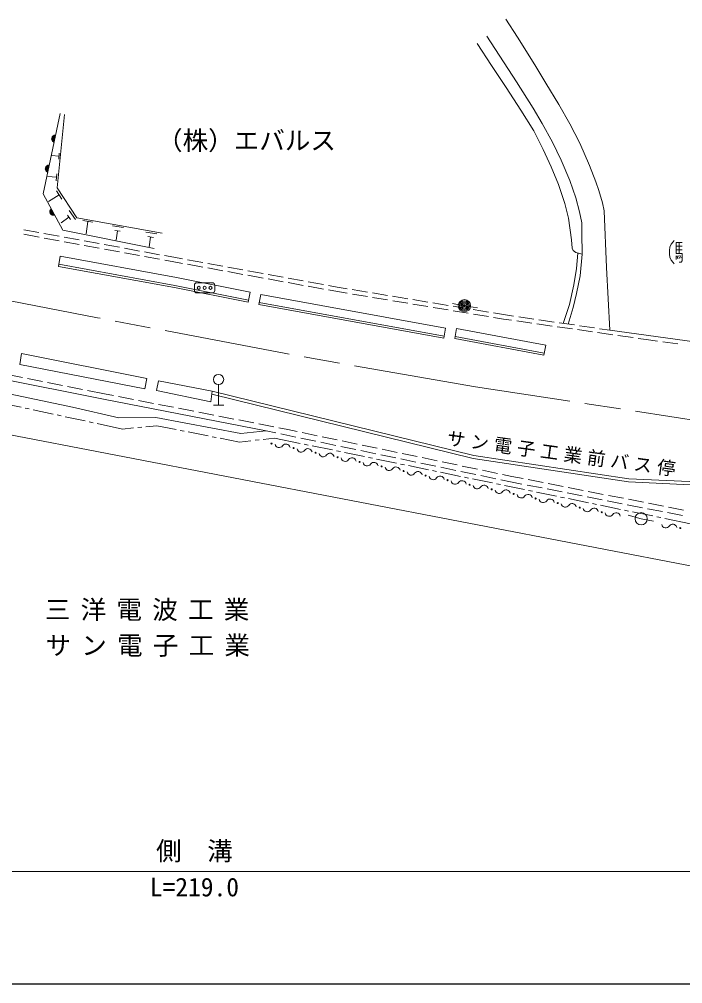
# Model space of a CAD drawing. Units: millimetres at full size, sheet at 1:1000; details may follow other scales. Extents: x 40000 to 680000, y 20000 to 380000.
# Drawn here: x 289866 to 354772, y 205000 to 299436 of the extents above; entities that cross this region are included whole.
import ezdxf
from ezdxf.enums import TextEntityAlignment as Align

# ---------------------------------------------------------------- set-up
doc = ezdxf.new("R2010")
doc.units = ezdxf.units.MM
doc.header["$LTSCALE"] = 1000
doc.linetypes.add('CHAIN', pattern=[18.5, 12, -1.5, 3.5, -1.5])
for name, color, linetype, lineweight in [('M-BGD', 7, 'Continuous', 13), ('M-BMK', 2, 'CHAIN', 13), ('M-STR-HTXT', 7, 'Continuous', 13), ('M-TTL-BAND', 7, 'Continuous', 25), ('M-WORK', 1, 'Continuous', 13)]:
    doc.layers.add(name, color=color, linetype=linetype, lineweight=lineweight)
doc.styles.add('ＭＳ ゴシック', font='')
doc.styles.get('ＭＳ ゴシック').set_extended_font_data('MS Gothic')

msp = doc.modelspace()

# ---------------------------------------------------------------- linework, layer by layer
at = {"layer": 'M-BGD'}
for p, q in [((353826, 277646), (353646, 277406)), ((353946, 277766), (353826, 277646)), ((353526, 277106), (353466, 276806)), ((353466, 276806), (353466, 276446)), ((353646, 277406), (353526, 277106)), ((354126, 277586), (354126, 276506)), ((354726, 277586), (354126, 277586)), ((354126, 277226), (354726, 277226)), ((354126, 276866), (354726, 276866)), ((354426, 277586), (354426, 276506)), ((353466, 276446), (353526, 276146)), ((353526, 276146), (353646, 275846)), ((353646, 275846), (353826, 275606)), ((354126, 276506), (354726, 276506)), ((354126, 276266), (354126, 275906)), ((354246, 276266), (354306, 275966)), ((354366, 276266), (354486, 276026)), ((354486, 276326), (354606, 276086)), ((354726, 275786), (354606, 275666)), ((354726, 276506), (354726, 275786)), ((353826, 275606), (353946, 275486)), ((354606, 275666), (354426, 275666)), ((306999, 273392), (306999, 272892)), ((308749, 273642), (307249, 273642)), ((308999, 272892), (308999, 273392)), ((307249, 272642), (308749, 272642)), ((309361, 261666), (309361, 263666)), ((308861, 261666), (309861, 261666))]:
    msp.add_line(p, q, dxfattribs=at)
for centre, radius in [((307424, 273142), 150), ((307999, 273142), 150), ((308574, 273142), 150), ((309361, 264166), 500)]:
    msp.add_circle(centre, radius, dxfattribs=at)
for centre, start, end in [((307249, 273392), 90, 180), ((308749, 273392), 0, 90), ((307249, 272892), 180, 270), ((308749, 272892), 270, 0)]:
    msp.add_arc(centre, 250, start, end, dxfattribs=at)
at = {"layer": 'M-BMK'}
for p, q in [((297511, 270217), (278536, 273859)), ((315936, 266699), (297511, 270217)), ((334495, 263446), (315936, 266699)), ((362016, 259242), (334495, 263446))]:
    msp.add_line(p, q, dxfattribs=at)
at = {"layer": 'M-STR-HTXT'}
msp.add_line((204613, 216000), (410609, 216000), dxfattribs=at)
at = {"layer": 'M-TTL-BAND'}
msp.add_line((40000, 205000), (579000, 205000), dxfattribs=at)
at = {"layer": 'M-WORK'}
for p, q in [((338617, 297671), (337463, 299436)), ((335618, 297784), (338497, 293313)), ((340291, 294986), (338617, 297671)), ((336078, 294895), (334649, 297069)), ((337507, 292762), (336078, 294895)), ((341373, 293190), (340291, 294986)), ((338946, 290546), (337507, 292762)), ((338497, 293313), (340150, 290740)), ((342639, 291097), (341373, 293190)), ((343741, 289198), (342639, 291097)), ((293850, 290216), (292186, 282346)), ((294299, 290122), (293557, 282948)), ((340201, 288505), (338946, 290546)), ((340150, 290740), (341018, 289230)), ((341018, 289230), (342039, 287403)), ((344721, 287310), (343741, 289198)), ((341130, 286688), (340201, 288505)), ((342039, 287403), (342876, 285657)), ((345650, 285115), (344721, 287310)), ((293778, 286320), (293730, 285738)), ((341916, 284994), (341130, 286688)), ((293754, 286029), (293027, 286088)), ((342876, 285657), (343723, 283636)), ((293523, 284298), (293468, 283630)), ((342621, 283269), (341916, 284994)), ((346272, 283523), (345650, 285115)), ((293495, 283964), (292661, 284032)), ((343723, 283636), (344305, 281952)), ((346568, 282655), (346272, 283523)), ((293518, 282647), (294023, 281814)), ((293557, 282948), (295486, 279993)), ((343254, 281411), (342621, 283269)), ((346936, 281451), (346568, 282655)), ((292186, 282346), (294138, 278791)), ((293770, 282231), (292729, 281600)), ((344305, 281952), (344683, 280584)), ((347079, 280675), (346936, 281451)), ((294745, 280715), (295353, 279838)), ((343601, 279951), (343254, 281411)), ((344683, 280584), (344907, 279502)), ((347314, 275122), (347079, 280675)), ((294720, 280048), (293952, 279517)), ((294568, 280268), (294872, 279829)), ((295486, 279993), (303846, 278485)), ((296087, 279719), (297059, 279577)), ((296573, 279648), (296395, 278434)), ((343907, 277828), (343601, 279951)), ((291789, 278551), (290314, 278822)), ((303072, 276977), (294138, 278791)), ((298994, 279204), (300052, 279050)), ((299201, 278769), (299730, 278692)), ((299465, 278730), (299330, 277804)), ((302230, 278603), (303325, 278443)), ((344907, 279502), (344917, 278481)), ((291794, 278110), (290318, 278380)), ((293757, 278190), (292281, 278461)), ((293761, 277749), (292285, 278019)), ((295724, 277829), (294248, 278100)), ((295728, 277388), (294253, 277659)), ((297691, 277468), (296216, 277739)), ((302444, 278153), (302991, 278073)), ((302717, 278113), (302577, 277154)), ((343958, 277032), (343907, 277828)), ((344917, 278481), (344923, 276451)), ((297695, 277027), (296220, 277298)), ((299658, 277107), (298183, 277378)), ((299662, 276666), (298187, 276937)), ((301625, 276746), (300150, 277017)), ((344050, 276802), (343958, 277032)), ((344325, 276588), (344050, 276802)), ((293870, 276229), (293690, 275245)), ((305246, 274144), (293870, 276229)), ((301630, 276305), (300154, 276576)), ((303592, 276386), (302117, 276656)), ((303597, 275944), (302121, 276215)), ((304969, 276133), (304084, 276295)), ((304973, 275692), (304088, 275854)), ((305841, 275974), (304969, 276133)), ((307809, 275615), (306333, 275884)), ((344923, 276451), (344325, 276588)), ((344378, 275028), (344510, 276546)), ((344923, 276451), (344735, 274313)), ((305060, 273161), (293690, 275245)), ((305097, 273358), (293726, 275442)), ((305845, 275533), (304973, 275692)), ((307813, 275174), (306337, 275443)), ((309776, 275256), (308301, 275526)), ((309781, 274815), (308305, 275084)), ((311744, 274898), (310268, 275167)), ((344122, 273446), (344378, 275028)), ((347643, 268993), (347314, 275122)), ((312446, 272730), (305246, 274144)), ((311748, 274456), (310272, 274725)), ((313711, 274539), (312236, 274808)), ((313716, 274098), (312240, 274367)), ((315679, 274180), (314203, 274449)), ((315683, 273739), (314208, 274008)), ((317647, 273822), (316171, 274091)), ((344735, 274313), (344378, 272588)), ((312253, 271748), (305060, 273161)), ((312291, 271945), (305097, 273358)), ((317651, 273380), (316175, 273649)), ((319614, 273463), (318138, 273732)), ((319618, 273021), (318143, 273290)), ((320978, 273214), (320106, 273373)), ((320982, 272773), (320110, 272932)), ((321954, 273052), (320978, 273214)), ((323927, 272725), (322447, 272971)), ((343694, 271496), (344122, 273446)), ((312446, 272730), (312253, 271748)), ((313485, 272478), (313307, 271494)), ((331568, 269206), (313485, 272478)), ((321958, 272611), (320982, 272773)), ((323931, 272284), (322451, 272529)), ((325900, 272398), (324420, 272644)), ((325904, 271957), (324424, 272202)), ((327873, 272071), (326393, 272317)), ((329846, 271744), (328366, 271990)), ((344378, 272588), (344071, 271221)), ((331390, 268222), (313307, 271494)), ((331425, 268419), (313342, 271691)), ((327877, 271630), (326397, 271875)), ((329850, 271303), (328370, 271548)), ((331819, 271417), (330339, 271663)), ((331823, 270976), (330344, 271221)), ((333417, 271392), (332252, 271600)), ((333792, 271090), (332312, 271335)), ((333417, 271392), (334681, 271171)), ((343089, 269661), (343694, 271496)), ((344071, 271221), (343563, 269591)), ((333796, 270649), (332317, 270894)), ((335765, 270763), (334286, 271008)), ((335770, 270322), (334290, 270567)), ((337234, 270520), (336259, 270681)), ((337238, 270078), (336263, 270240)), ((338233, 270373), (337234, 270520)), ((340212, 270083), (338728, 270301)), ((331568, 269206), (331390, 268222)), ((332656, 269158), (332471, 268176)), ((341365, 267520), (332656, 269158)), ((338034, 269964), (337238, 270078)), ((340014, 269681), (338529, 269894)), ((341994, 269398), (340509, 269610)), ((342191, 269793), (340707, 270010)), ((343974, 269115), (342489, 269327)), ((344170, 269502), (342686, 269720)), ((346149, 269212), (344665, 269430)), ((341217, 266734), (332508, 268372)), ((345954, 268831), (344469, 269044)), ((347934, 268548), (346449, 268760)), ((347643, 268993), (346643, 269139)), ((347643, 268993), (366648, 266340)), ((349913, 268265), (348429, 268477)), ((341180, 266537), (332471, 268176)), ((341365, 267520), (341180, 266537)), ((351204, 268080), (350408, 268194)), ((352320, 267924), (351204, 268080)), ((354301, 267648), (352815, 267855)), ((289904, 265639), (290073, 266701)), ((290073, 266701), (302345, 264251)), ((280555, 265726), (298101, 262230)), ((302145, 263243), (289904, 265639)), ((288701, 264657), (290172, 264364)), ((295079, 261468), (283996, 263779)), ((290662, 264266), (292133, 263973)), ((292623, 263875), (294094, 263582)), ((294585, 263484), (296056, 263191)), ((302345, 264251), (302145, 263243)), ((303304, 263100), (303487, 264040)), ((303487, 264040), (308749, 263031)), ((296546, 263094), (298209, 262762)), ((298209, 262762), (299077, 262593)), ((308599, 261966), (303304, 263100)), ((308749, 263031), (308599, 261966)), ((308707, 262733), (334276, 256433)), ((308749, 263031), (334335, 256727)), ((288082, 261863), (290038, 261444)), ((298101, 262230), (314014, 259127)), ((299568, 262497), (301040, 262210)), ((301531, 262114), (303003, 261827)), ((303494, 261732), (304966, 261445)), ((276538, 261159), (361398, 244767)), ((290429, 261360), (290820, 261276)), ((291211, 261193), (293167, 260773)), ((293558, 260689), (293949, 260605)), ((299596, 260399), (295079, 261468)), ((305457, 261349), (306929, 261062)), ((307420, 260966), (308892, 260679)), ((294340, 260522), (296296, 260102)), ((296687, 260018), (297078, 259934)), ((297469, 259851), (299959, 259317)), ((303216, 260428), (299596, 260399)), ((311532, 258888), (303216, 260428)), ((309383, 260583), (310855, 260296)), ((311346, 260201), (312818, 259914)), ((313309, 259818), (314781, 259531)), ((299959, 259317), (301049, 259418)), ((301447, 259455), (301845, 259492)), ((302244, 259529), (303333, 259631)), ((303333, 259631), (305216, 259259)), ((305609, 259181), (306001, 259104)), ((306394, 259026), (308356, 258639)), ((314014, 259127), (311532, 258888)), ((314014, 259127), (314963, 258930)), ((315272, 259435), (316140, 259266)), ((315453, 258828), (316921, 258522)), ((316140, 259266), (317062, 259073)), ((317551, 258970), (319019, 258663)), ((308748, 258562), (309141, 258484)), ((309533, 258407), (311416, 258035)), ((311416, 258035), (312533, 258163)), ((312931, 258208), (313328, 258254)), ((313726, 258299), (314843, 258427)), ((314843, 258427), (317360, 257908)), ((317411, 258420), (318879, 258114)), ((317752, 257828), (318143, 257747)), ((319369, 258013), (320837, 257707)), ((319508, 258561), (320977, 258253)), ((321466, 258151), (322934, 257843)), ((318535, 257666), (320494, 257262)), ((320886, 257181), (321277, 257101)), ((321327, 257605), (322795, 257299)), ((321669, 257020), (323628, 256616)), ((323285, 257197), (324753, 256892)), ((323424, 257741), (324892, 257433)), ((325381, 257331), (326849, 257024)), ((327339, 256921), (328807, 256614)), ((324020, 256535), (324411, 256454)), ((324803, 256374), (326762, 255970)), ((325243, 256790), (326712, 256484)), ((327201, 256382), (328670, 256077)), ((329159, 255975), (330628, 255669)), ((329296, 256511), (330764, 256204)), ((331254, 256101), (332722, 255794)), ((334276, 256433), (349464, 254144)), ((334335, 256727), (349493, 254443)), ((327154, 255889), (327546, 255808)), ((327937, 255728), (329896, 255324)), ((330288, 255243), (330680, 255162)), ((331071, 255081), (333030, 254678)), ((331117, 255567), (332586, 255261)), ((333075, 255159), (334544, 254854)), ((333211, 255692), (334680, 255384)), ((335169, 255282), (336637, 254974)), ((333422, 254597), (333814, 254516)), ((334205, 254435), (336164, 254031)), ((335033, 254752), (336502, 254446)), ((336991, 254344), (337940, 254147)), ((337126, 254872), (338048, 254679)), ((337940, 254147), (339049, 253929)), ((338048, 254679), (339157, 254461)), ((339647, 254364), (341119, 254074)), ((349464, 254144), (371567, 253106)), ((349493, 254443), (371596, 253405)), ((336556, 253951), (336948, 253870)), ((337340, 253789), (339298, 253385)), ((339539, 253832), (341011, 253542)), ((339690, 253304), (340082, 253224)), ((340474, 253143), (342432, 252739)), ((341501, 253446), (342973, 253156)), ((341610, 253978), (343081, 253688)), ((343572, 253592), (345044, 253302)), ((345534, 253205), (347006, 252916)), ((342824, 252658), (343216, 252578)), ((343464, 253059), (344936, 252770)), ((343608, 252497), (345566, 252093)), ((345426, 252673), (346898, 252383)), ((347388, 252287), (348860, 251997)), ((347497, 252819), (348968, 252529)), ((349459, 252433), (350931, 252143)), ((345958, 252012), (346350, 251931)), ((346742, 251851), (348701, 251447)), ((349092, 251366), (349484, 251285)), ((349351, 251901), (350823, 251611)), ((349876, 251204), (351835, 250801)), ((351313, 251514), (352785, 251225)), ((351421, 252046), (352893, 251757)), ((353384, 251660), (354855, 251370)), ((350710, 250534), (349430, 250877)), ((350710, 250534), (351900, 250280)), ((352226, 250720), (352618, 250639)), ((353010, 250558), (355527, 250039)), ((353275, 251128), (354747, 250838))]:
    msp.add_line(p, q, dxfattribs=at)
for centre, radius in [((333417, 271392), 600), ((333417, 271392), 480), ((333417, 271392), 360), ((333417, 271392), 240), ((333417, 271392), 120), ((333417, 271392), 100), ((333417, 271392), 20), ((314541, 257894), 50), ((316695, 257445), 50), ((318849, 256997), 50), ((321002, 256548), 50), ((323156, 256100), 50), ((325310, 255651), 50), ((327464, 255203), 50), ((329617, 254754), 50), ((331771, 254306), 50), ((333925, 253857), 50), ((336079, 253409), 50), ((338233, 252960), 50), ((340386, 252512), 50), ((342540, 252063), 50), ((344694, 251615), 50), ((346848, 251166), 50), ((350710, 250534), 600), ((354538, 249610), 50)]:
    msp.add_circle(centre, radius, dxfattribs=at)
for centre, radius, start, end in [((293381, 287738), 354, 86.86005, 249.26526), ((293381, 287738), 283, 89.08411, 247.0412), ((293381, 287738), 212, 92.83044, 243.29486), ((293381, 287738), 142, 100.54218, 235.58313), ((293381, 287738), 100, 110.85986, 225.2655), ((292761, 284802), 354, 86.86005, 249.26526), ((292761, 284802), 283, 89.08411, 247.0412), ((292761, 284802), 212, 92.83044, 243.29486), ((292761, 284802), 142, 100.54218, 235.58313), ((292761, 284802), 100, 110.85986, 225.2655), ((293210, 280595), 354, 127.5719, 289.97705), ((293210, 280595), 283, 129.79596, 287.75299), ((293210, 280595), 212, 133.54224, 284.00665), ((293210, 280595), 142, 141.25397, 276.29492), ((293210, 280595), 100, 151.57166, 265.97729), ((315283, 257899), 406, 190.85675, 325.617), ((315953, 257440), 406, 10.85675, 145.61707), ((317436, 257451), 406, 190.85675, 325.617), ((318107, 256992), 406, 10.85675, 145.61707), ((319590, 257002), 406, 190.85675, 325.617), ((320261, 256543), 406, 10.85675, 145.61707), ((321744, 256554), 406, 190.85675, 325.617), ((322414, 256095), 406, 10.85675, 145.61707), ((323898, 256105), 406, 190.85675, 325.617), ((324568, 255646), 406, 10.85675, 145.61707), ((326051, 255657), 406, 190.85675, 325.617), ((326722, 255198), 406, 10.85675, 145.61707), ((328205, 255208), 406, 190.85675, 325.617), ((328876, 254749), 406, 10.85675, 145.61707), ((330359, 254760), 406, 190.85675, 325.617), ((331030, 254301), 406, 10.85675, 145.61707), ((332513, 254311), 406, 190.85675, 325.617), ((333183, 253852), 406, 10.85675, 145.61707), ((334667, 253863), 406, 190.85675, 325.617), ((335337, 253404), 406, 10.85675, 145.61707), ((336820, 253414), 406, 190.85675, 325.617), ((337491, 252955), 406, 10.85675, 145.61707), ((338974, 252966), 406, 190.85675, 325.617), ((339645, 252507), 406, 10.85675, 145.61707), ((341128, 252517), 406, 190.85675, 325.617), ((341799, 252058), 406, 10.85675, 145.61707), ((343282, 252069), 406, 190.85675, 325.617), ((343952, 251610), 406, 10.85675, 145.61707), ((345436, 251620), 406, 190.85675, 325.617), ((346106, 251161), 406, 10.85675, 145.61707), ((347589, 251172), 406, 190.85675, 325.617), ((348260, 250713), 406, 10.85675, 145.61707), ((353118, 250037), 406, 191.92731, 326.68759), ((353797, 249591), 406, 11.92731, 146.68762)]:
    msp.add_arc(centre, radius, start, end, dxfattribs=at)

# ---------------------------------------------------------------- texts
at = {"layer": 'M-BGD', "style": 'ＭＳ ゴシック'}
msp.add_text('（株）エバルス', height=1833, dxfattribs=at).set_placement((312094, 287570), align=Align.MIDDLE_CENTER)
at = {"layer": 'M-STR-HTXT', "style": 'ＭＳ ゴシック'}
msp.add_text('側\u3000溝', height=1833, dxfattribs=at).set_placement((307000, 218000), align=Align.MIDDLE_CENTER)
msp.add_text('L=219.0', height=1833, dxfattribs=at).set_placement((307000, 213000), align=Align.BOTTOM_CENTER)
at = {"layer": 'M-WORK', "insert": (331621, 257647), "char_height": 1320, "attachment_point": 7, "rotation": 352.2, "style": 'ＭＳ ゴシック'}
msp.add_mtext('\\T1.28;サン電子工業前バス停', dxfattribs=at)
at = {"layer": 'M-WORK', "char_height": 1833, "attachment_point": 7, "style": 'ＭＳ ゴシック'}
for s, insert in [('\\T1.4;三洋電波工業', (292367, 240510)), ('\\T1.4;サン電子工業', (292428, 237004))]:
    msp.add_mtext(s, dxfattribs=dict(at, insert=insert))

doc.saveas('drawing.dxf')
